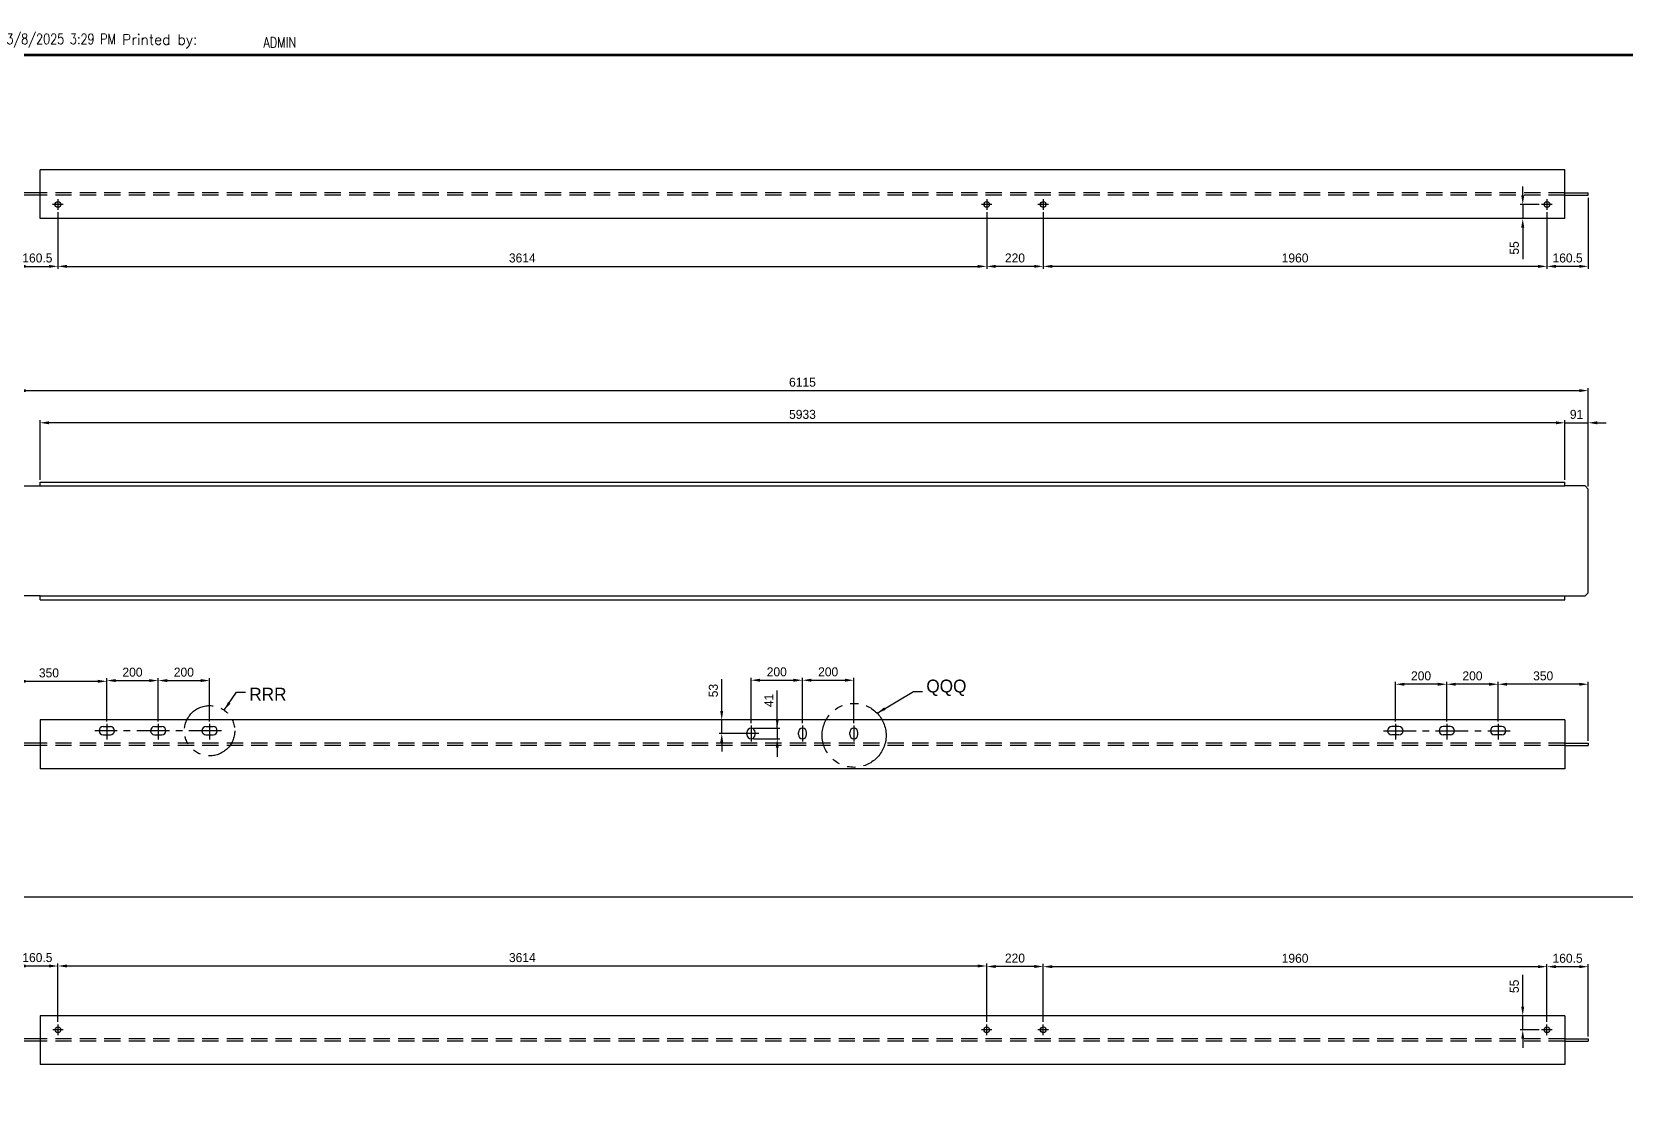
# Model space of a CAD drawing. Header units: millimetres. Extents: x 0 to 16187, y -20471 to 6290.
# Drawn here: x 4325 to 4945, y 1898 to 2312 of the extents above; entities that cross this region are included whole.
import ezdxf
from ezdxf.enums import TextEntityAlignment as Align

# ---------------------------------------------------------------- set-up
doc = ezdxf.new("R2010")
doc.units = ezdxf.units.MM
doc.header["$PDSIZE"] = -1
for name, pattern in [('CENTERX2', [20.32, 12.7, -2.54, 2.54, -2.54]), ('DASHED2', [9.525, 6.35, -3.175]), ('PHANTOM2', [31.75, 15.875, -3.175, 3.175, -3.175, 3.175, -3.175])]:
    doc.linetypes.add(name, pattern=pattern)
doc.layers.add('BORDER1', color=3, linetype='Continuous')
doc.layers.add('BORDER2', color=7, linetype='Continuous')
doc.styles.add('ROMANC', font='ROMANC', dxfattribs={"height": 5})
doc.styles.add('ROMANS', font='ROMANS.shx', dxfattribs={"width": 0.8})
doc.styles.add('ROMANT', font='ROMANT', dxfattribs={"height": 4})
doc.dimstyles.new('AM_ISO', dxfattribs={"dimtxt": 3.5, "dimasz": 3.5, "dimexe": 1, "dimexo": 1, "dimgap": 1.5, "dimtad": 1, "dimdsep": 46, "dimtxsty": 'Standard', "dimcen": 0, "dimclrd": 1, "dimclre": 1, "dimclrt": 1, "dimadec": 0, "dimazin": 2, "dimtp": 0.1, "dimtm": 0.1, "dimtfac": 0.71, "dimtdec": 3, "dimtmove": 0, "dimatfit": 3, "dimfxl": 1, "dimlwd": -1, "dimlwe": -1, "dimarcsym": 1})
doc.dimstyles.new('AM_ISO$7', dxfattribs={"dimtxt": 3.5, "dimasz": 3.5, "dimexe": 1, "dimexo": 1, "dimgap": 1.5, "dimtad": 1, "dimtoh": 1, "dimdsep": 46, "dimtxsty": 'Standard', "dimcen": 0, "dimclrd": 1, "dimclre": 1, "dimclrt": 1, "dimadec": 0, "dimazin": 2, "dimtp": 0.1, "dimtm": 0.1, "dimtfac": 0.71, "dimtdec": 3, "dimtmove": 0, "dimatfit": 3, "dimfxl": 1, "dimlwd": -1, "dimlwe": -1, "dimarcsym": 1})

# ---------------------------------------------------------------- blocks, each defined once
blk = doc.blocks.new('*D1338')
at = {"color": 1, "linetype": 'ByBlock'}
for p, q in [((4328.41, 2137.75), (4328.41, 2160.88)), ((4918.23, 2159.88), (4331.91, 2159.88)), ((4921.73, 2137.75), (4921.73, 2160.88))]:
    blk.add_line(p, q, dxfattribs=at)
at = {"color": 1}
for points in [[(4331.91, 2160.46), (4331.91, 2159.29), (4328.41, 2159.88)], [(4918.23, 2159.29), (4918.23, 2160.46), (4921.73, 2159.88)]]:
    blk.add_solid(points, dxfattribs=at)
at = {"layer": 'Defpoints', "color": 0}
for p in [(4328.41, 2159.88), (4328.41, 2136.75), (4921.73, 2136.75)]:
    blk.add_point(p, dxfattribs=at)
at = {"color": 1, "insert": (4625.07, 2163.13), "char_height": 3.5, "attachment_point": 5}
blk.add_mtext('5933', dxfattribs=at)
blk = doc.blocks.new('*D1344')
at = {"color": 1, "linetype": 'ByBlock'}
for p, q in [((4319.34, 2135.1), (4319.34, 2173.4)), ((4322.84, 2172.4), (4927.3, 2172.4)), ((4930.8, 2135.1), (4930.8, 2173.4))]:
    blk.add_line(p, q, dxfattribs=at)
at = {"color": 1}
for points in [[(4322.84, 2172.98), (4322.84, 2171.82), (4319.34, 2172.4)], [(4927.3, 2171.82), (4927.3, 2172.98), (4930.8, 2172.4)]]:
    blk.add_solid(points, dxfattribs=at)
at = {"layer": 'Defpoints', "color": 0}
for p in [(4930.8, 2172.4), (4319.34, 2134.1), (4930.8, 2134.1)]:
    blk.add_point(p, dxfattribs=at)
at = {"color": 1, "insert": (4625.07, 2175.65), "char_height": 3.5, "attachment_point": 5}
blk.add_mtext('6115', dxfattribs=at)
blk = doc.blocks.new('*D1354')
at = {"color": 1, "linetype": 'ByBlock'}
for p, q in [((4918.23, 2159.88), (4914.73, 2159.88)), ((4921.73, 2137.75), (4921.73, 2160.88)), ((4921.73, 2159.88), (4930.8, 2159.88)), ((4930.8, 2135.1), (4930.8, 2160.88)), ((4934.3, 2159.88), (4937.8, 2159.88))]:
    blk.add_line(p, q, dxfattribs=at)
at = {"color": 1}
for points in [[(4918.23, 2159.29), (4918.23, 2160.46), (4921.73, 2159.88)], [(4934.3, 2160.46), (4934.3, 2159.29), (4930.8, 2159.88)]]:
    blk.add_solid(points, dxfattribs=at)
at = {"layer": 'Defpoints', "color": 0}
for p in [(4930.8, 2159.88), (4921.73, 2136.75), (4930.8, 2134.1)]:
    blk.add_point(p, dxfattribs=at)
at = {"color": 1, "insert": (4926.27, 2163.13), "char_height": 3.5, "attachment_point": 5}
blk.add_mtext('91', dxfattribs=at)
blk = doc.blocks.new('*U609')
at = {"layer": 'BORDER1', "color": 154, "true_color": 0x1859a9, "const_width": 1}
blk.add_lwpolyline([(1.81, 811), (1144, 811), (1144, 0), (0, 0), (0, 811)], close=True, dxfattribs=at)
at = {"layer": 'BORDER2', "style": 'ROMANS'}
blk.add_text('Printed on:                 Printed by:', height=4, dxfattribs=at).set_placement((0, 815))
at = {"layer": 'BORDER2', "char_height": 4, "attachment_point": 7, "style": 'ROMANS'}
for s, insert in [('3/8/2025 3:29 PM', (38.14, 813.89)), ('ADMIN', (138.14, 813.89))]:
    blk.add_mtext(s, dxfattribs=dict(at, insert=insert))
at = {"layer": 'BORDER2', "flags": 8}
for tag, height, style, p in [('REV-A', 3.24, 'ROMANS', (986.93, 140.25)), ('RE-A', 8.06, 'ROMANT', (1084.63, 7.17))]:
    blk.add_attdef(tag, text='', height=height, dxfattribs=dict(at, style=style)).set_placement(p, align=Align.CENTER)
at = {"layer": 'BORDER2', "style": 'ROMANS', "width": 3.830216}
blk.add_attdef('DATE-A', text='', height=3.24, dxfattribs=at).set_placement((995.51, 140.25), (1008.51, 140.25), align=Align.FIT)
at = {"layer": 'BORDER2'}
for tag, height, style, p in [('DRN-A', 3.24, 'ROMANS', (1018.38, 140.25)), ('CHD-A', 3.24, 'ROMANS', (1032.35, 140.25)), ('APD-A', 3.24, 'ROMANS', (1046.64, 140.25)), ('CONS_CONT_VEND', 4.2, 'ROMANC', (1061.39, 72.83))]:
    blk.add_attdef(tag, text='', height=height, dxfattribs=dict(at, style=style)).set_placement(p, align=Align.CENTER)
at = {"layer": 'BORDER2', "style": 'ROMANS', "width": 0.8}
for tag, p, height in [('1:X', (997.23, 122.55), 3.5), ('LOC', (1042.74, 122.55), 3.5), ('PROJ_NO', (1118.64, 122.55), 3.5), ('CONS_DRG_NO', (1011, 63), 3)]:
    blk.add_attdef(tag, p, '', height=height, dxfattribs=at)
at = {"layer": 'BORDER2', "lineweight": 30, "width": 0.8, "flags": 104}
blk.add_attdef('COMMENTS-A', text='', height=2.2, dxfattribs=at).set_placement((1055.21, 142.07), align=Align.MIDDLE_LEFT)
at = {"layer": 'BORDER2', "style": 'ROMANS', "width": 0.8}
for tag, p in [('PROJECT_TITLE_1', (1061.07, 55.35)), ('PROJECT_TITLE_2', (1061.07, 49.3))]:
    blk.add_attdef(tag, text='', height=3.5, dxfattribs=at).set_placement(p, align=Align.MIDDLE)
at = {"layer": 'BORDER2', "style": 'ROMANT', "width": 0.8}
for tag, p in [('DRG_TITLE_1', (1061.07, 36.31)), ('DRG_TITLE_2', (1061.07, 28.31)), ('DRG_TITLE_3', (1061.07, 20.31))]:
    blk.add_attdef(tag, text='', height=5, dxfattribs=at).set_placement(p, align=Align.CENTER)
at = {"layer": 'BORDER2', "style": 'ROMANT'}
for tag, p in [('AR', (995, 7.17)), ('PA', (1011.74, 7.17)), ('DC', (1028.45, 7.17)), ('TS', (1120.84, 7.17))]:
    blk.add_attdef(tag, p, '', height=8.06, dxfattribs=at)
for tag, p in [('SRNO', (1074.7, 7.17)), ('SH', (1115.8, 7.18))]:
    blk.add_attdef(tag, text='', height=8.06, dxfattribs=at).set_placement(p, align=Align.RIGHT)
at = {"layer": 'BORDER2', "style": 'ROMANS', "flags": 2}
blk.add_attdef('TB_VERSION', text='', height=2, dxfattribs=at).set_placement((1, -1), align=Align.TOP_LEFT)
blk = doc.blocks.new('*D4907')
at = {"color": 1, "linetype": 'ByBlock'}
for p, q in [((4930.8, 2247.38), (4930.8, 2219.73)), ((4914.75, 2241.76), (4914.75, 2219.73)), ((4927.3, 2220.73), (4918.25, 2220.73))]:
    blk.add_line(p, q, dxfattribs=at)
at = {"color": 1}
for points in [[(4918.25, 2221.32), (4918.25, 2220.15), (4914.75, 2220.73)], [(4927.3, 2220.15), (4927.3, 2221.32), (4930.8, 2220.73)]]:
    blk.add_solid(points, dxfattribs=at)
at = {"layer": 'Defpoints', "color": 0}
for p in [(4930.8, 2248.38), (4914.75, 2242.76), (4914.75, 2220.73)]:
    blk.add_point(p, dxfattribs=at)
at = {"color": 1, "insert": (4922.78, 2223.98), "char_height": 3.5, "attachment_point": 5}
blk.add_mtext('160.5', dxfattribs=at)
blk = doc.blocks.new('*D4908')
at = {"color": 1, "linetype": 'ByBlock'}
for p, q in [((4905.33, 2248.31), (4905.33, 2251.81)), ((4911.7, 2244.81), (4904.33, 2244.81)), ((4905.33, 2244.81), (4905.33, 2239.31)), ((4906.56, 2239.31), (4904.33, 2239.31)), ((4905.33, 2235.81), (4905.33, 2223.48))]:
    blk.add_line(p, q, dxfattribs=at)
at = {"color": 1}
for points in [[(4904.75, 2248.31), (4905.92, 2248.31), (4905.33, 2244.81)], [(4905.92, 2235.81), (4904.75, 2235.81), (4905.33, 2239.31)]]:
    blk.add_solid(points, dxfattribs=at)
at = {"layer": 'Defpoints', "color": 0}
for p in [(4912.7, 2244.81), (4905.33, 2239.31), (4907.56, 2239.31)]:
    blk.add_point(p, dxfattribs=at)
at = {"color": 1, "insert": (4902.08, 2227.9), "char_height": 3.5, "attachment_point": 5, "rotation": 90}
blk.add_mtext('55', dxfattribs=at)
blk = doc.blocks.new('*D4909')
at = {"color": 1, "linetype": 'ByBlock'}
for p, q in [((4718.75, 2241.76), (4718.75, 2219.73)), ((4914.75, 2241.76), (4914.75, 2219.73)), ((4911.25, 2220.73), (4722.25, 2220.73))]:
    blk.add_line(p, q, dxfattribs=at)
at = {"color": 1}
for points in [[(4722.25, 2221.32), (4722.25, 2220.15), (4718.75, 2220.73)], [(4911.25, 2220.15), (4911.25, 2221.32), (4914.75, 2220.73)]]:
    blk.add_solid(points, dxfattribs=at)
at = {"layer": 'Defpoints', "color": 0}
for p in [(4718.75, 2242.76), (4914.75, 2242.76), (4718.75, 2220.73)]:
    blk.add_point(p, dxfattribs=at)
at = {"color": 1, "insert": (4816.75, 2223.98), "char_height": 3.5, "attachment_point": 5}
blk.add_mtext('1960', dxfattribs=at)
blk = doc.blocks.new('*D4915')
at = {"color": 1, "linetype": 'ByBlock'}
for p, q in [((4319.34, 2247.38), (4319.34, 2219.73)), ((4335.35, 2241.76), (4335.35, 2219.73)), ((4322.84, 2220.73), (4331.85, 2220.73))]:
    blk.add_line(p, q, dxfattribs=at)
at = {"color": 1}
for points in [[(4322.84, 2221.32), (4322.84, 2220.15), (4319.34, 2220.73)], [(4331.85, 2220.15), (4331.85, 2221.32), (4335.35, 2220.73)]]:
    blk.add_solid(points, dxfattribs=at)
at = {"layer": 'Defpoints', "color": 0}
for p in [(4319.34, 2248.38), (4335.35, 2242.76), (4335.35, 2220.73)]:
    blk.add_point(p, dxfattribs=at)
at = {"color": 1, "insert": (4327.37, 2223.98), "char_height": 3.5, "attachment_point": 5}
blk.add_mtext('160.5', dxfattribs=at)
blk = doc.blocks.new('*D4923')
at = {"color": 1, "linetype": 'ByBlock'}
for p, q in [((4593.66, 2047.77), (4593.66, 2060.1)), ((4602.26, 2044.27), (4592.66, 2044.27)), ((4593.66, 2039), (4593.66, 2044.27)), ((4602.47, 2039), (4592.66, 2039)), ((4593.66, 2035.5), (4593.66, 2032))]:
    blk.add_line(p, q, dxfattribs=at)
at = {"color": 1}
for points in [[(4593.07, 2047.77), (4594.24, 2047.77), (4593.66, 2044.27)], [(4594.24, 2035.5), (4593.07, 2035.5), (4593.66, 2039)]]:
    blk.add_solid(points, dxfattribs=at)
at = {"layer": 'Defpoints', "color": 0}
for p in [(4593.66, 2044.27), (4603.26, 2044.27), (4603.47, 2039)]:
    blk.add_point(p, dxfattribs=at)
at = {"color": 1, "insert": (4590.41, 2055.69), "char_height": 3.5, "attachment_point": 5, "rotation": 90}
blk.add_mtext('53', dxfattribs=at)
blk = doc.blocks.new('*D4924')
at = {"color": 1, "linetype": 'ByBlock'}
for p, q in [((4615.26, 2041.03), (4615.26, 2055.7)), ((4615.26, 2044.53), (4615.26, 2048.03)), ((4606.07, 2041.03), (4616.26, 2041.03)), ((4615.26, 2041.03), (4615.26, 2036.98)), ((4606.07, 2036.98), (4616.26, 2036.98)), ((4615.26, 2033.48), (4615.26, 2029.98))]:
    blk.add_line(p, q, dxfattribs=at)
at = {"color": 1}
for points in [[(4614.68, 2044.53), (4615.84, 2044.53), (4615.26, 2041.03)], [(4615.84, 2033.48), (4614.68, 2033.48), (4615.26, 2036.98)]]:
    blk.add_solid(points, dxfattribs=at)
at = {"layer": 'Defpoints', "color": 0}
for p in [(4605.07, 2041.03), (4605.07, 2036.98), (4615.26, 2036.98)]:
    blk.add_point(p, dxfattribs=at)
at = {"color": 1, "insert": (4612.01, 2051.86), "char_height": 3.5, "attachment_point": 5, "rotation": 90}
blk.add_mtext('41', dxfattribs=at)
blk = doc.blocks.new('*D4925')
at = {"color": 1, "linetype": 'ByBlock'}
for p, q in [((4895.77, 2043.73), (4895.77, 2059.16)), ((4930.8, 2036.2), (4930.8, 2059.16)), ((4927.3, 2058.16), (4899.27, 2058.16))]:
    blk.add_line(p, q, dxfattribs=at)
at = {"color": 1}
for points in [[(4899.27, 2058.74), (4899.27, 2057.57), (4895.77, 2058.16)], [(4927.3, 2057.57), (4927.3, 2058.74), (4930.8, 2058.16)]]:
    blk.add_solid(points, dxfattribs=at)
at = {"layer": 'Defpoints', "color": 0}
for p in [(4895.77, 2058.16), (4895.77, 2042.73), (4930.8, 2035.2)]:
    blk.add_point(p, dxfattribs=at)
at = {"color": 1, "insert": (4913.29, 2061.41), "char_height": 3.5, "attachment_point": 5}
blk.add_mtext('350', dxfattribs=at)
blk = doc.blocks.new('*D4926')
at = {"color": 1, "linetype": 'ByBlock'}
for p, q in [((4875.77, 2043.73), (4875.77, 2059.16)), ((4895.77, 2043.73), (4895.77, 2059.16)), ((4892.27, 2058.16), (4879.27, 2058.16))]:
    blk.add_line(p, q, dxfattribs=at)
at = {"color": 1}
for points in [[(4879.27, 2058.74), (4879.27, 2057.57), (4875.77, 2058.16)], [(4892.27, 2057.57), (4892.27, 2058.74), (4895.77, 2058.16)]]:
    blk.add_solid(points, dxfattribs=at)
at = {"layer": 'Defpoints', "color": 0}
for p in [(4875.77, 2058.16), (4875.77, 2042.73), (4895.77, 2042.73)]:
    blk.add_point(p, dxfattribs=at)
at = {"color": 1, "insert": (4885.77, 2061.41), "char_height": 3.5, "attachment_point": 5}
blk.add_mtext('200', dxfattribs=at)
blk = doc.blocks.new('*D4927')
at = {"color": 1, "linetype": 'ByBlock'}
for p, q in [((4855.77, 2043.73), (4855.77, 2059.16)), ((4875.77, 2043.73), (4875.77, 2059.16)), ((4872.27, 2058.16), (4859.27, 2058.16))]:
    blk.add_line(p, q, dxfattribs=at)
at = {"color": 1}
for points in [[(4859.27, 2058.74), (4859.27, 2057.57), (4855.77, 2058.16)], [(4872.27, 2057.57), (4872.27, 2058.74), (4875.77, 2058.16)]]:
    blk.add_solid(points, dxfattribs=at)
at = {"layer": 'Defpoints', "color": 0}
for p in [(4855.77, 2058.16), (4855.77, 2042.73), (4875.77, 2042.73)]:
    blk.add_point(p, dxfattribs=at)
at = {"color": 1, "insert": (4865.77, 2061.41), "char_height": 3.5, "attachment_point": 5}
blk.add_mtext('200', dxfattribs=at)
blk = doc.blocks.new('*D4928')
at = {"color": 1, "linetype": 'ByBlock'}
for p, q in [((4319.34, 2036.2), (4319.34, 2060.3)), ((4322.84, 2059.3), (4350.87, 2059.3)), ((4354.37, 2043.73), (4354.37, 2060.3))]:
    blk.add_line(p, q, dxfattribs=at)
at = {"color": 1}
for points in [[(4322.84, 2059.89), (4322.84, 2058.72), (4319.34, 2059.3)], [(4350.87, 2058.72), (4350.87, 2059.89), (4354.37, 2059.3)]]:
    blk.add_solid(points, dxfattribs=at)
at = {"layer": 'Defpoints', "color": 0}
for p in [(4354.37, 2059.3), (4354.37, 2042.73), (4319.34, 2035.2)]:
    blk.add_point(p, dxfattribs=at)
at = {"color": 1, "insert": (4331.87, 2062.55), "char_height": 3.5, "attachment_point": 5}
blk.add_mtext('350', dxfattribs=at)
blk = doc.blocks.new('*D4929')
at = {"color": 1, "linetype": 'ByBlock'}
for p, q in [((4354.37, 2043.73), (4354.37, 2060.59)), ((4357.87, 2059.59), (4370.87, 2059.59)), ((4374.37, 2043.73), (4374.37, 2060.59))]:
    blk.add_line(p, q, dxfattribs=at)
at = {"color": 1}
for points in [[(4357.87, 2060.18), (4357.87, 2059.01), (4354.37, 2059.59)], [(4370.87, 2059.01), (4370.87, 2060.18), (4374.37, 2059.59)]]:
    blk.add_solid(points, dxfattribs=at)
at = {"layer": 'Defpoints', "color": 0}
for p in [(4374.37, 2059.59), (4354.37, 2042.73), (4374.37, 2042.73)]:
    blk.add_point(p, dxfattribs=at)
at = {"color": 1, "insert": (4364.37, 2062.84), "char_height": 3.5, "attachment_point": 5}
blk.add_mtext('200', dxfattribs=at)
blk = doc.blocks.new('*D4930')
at = {"color": 1, "linetype": 'ByBlock'}
for p, q in [((4374.37, 2043.73), (4374.37, 2060.59)), ((4377.87, 2059.59), (4390.87, 2059.59)), ((4394.37, 2043.73), (4394.37, 2060.59))]:
    blk.add_line(p, q, dxfattribs=at)
at = {"color": 1}
for points in [[(4377.87, 2060.18), (4377.87, 2059.01), (4374.37, 2059.59)], [(4390.87, 2059.01), (4390.87, 2060.18), (4394.37, 2059.59)]]:
    blk.add_solid(points, dxfattribs=at)
at = {"layer": 'Defpoints', "color": 0}
for p in [(4394.37, 2059.59), (4374.37, 2042.73), (4394.37, 2042.73)]:
    blk.add_point(p, dxfattribs=at)
at = {"color": 1, "insert": (4384.37, 2062.84), "char_height": 3.5, "attachment_point": 5}
blk.add_mtext('200', dxfattribs=at)
blk = doc.blocks.new('*D4931')
at = {"color": 1, "linetype": 'ByBlock'}
for p, q in [((4605.07, 2043.06), (4605.07, 2060.72)), ((4608.57, 2059.72), (4621.57, 2059.72)), ((4625.07, 2049.15), (4625.07, 2060.72))]:
    blk.add_line(p, q, dxfattribs=at)
at = {"color": 1}
for points in [[(4608.57, 2060.31), (4608.57, 2059.14), (4605.07, 2059.72)], [(4621.57, 2059.14), (4621.57, 2060.31), (4625.07, 2059.72)]]:
    blk.add_solid(points, dxfattribs=at)
at = {"layer": 'Defpoints', "color": 0}
for p in [(4625.07, 2059.72), (4625.07, 2048.15), (4605.07, 2042.06)]:
    blk.add_point(p, dxfattribs=at)
at = {"color": 1, "insert": (4615.07, 2062.97), "char_height": 3.5, "attachment_point": 5}
blk.add_mtext('200', dxfattribs=at)
blk = doc.blocks.new('*D4932')
at = {"color": 1, "linetype": 'ByBlock'}
for p, q in [((4625.07, 2043.06), (4625.07, 2060.72)), ((4628.57, 2059.72), (4641.57, 2059.72)), ((4645.07, 2043.06), (4645.07, 2060.72))]:
    blk.add_line(p, q, dxfattribs=at)
at = {"color": 1}
for points in [[(4628.57, 2060.31), (4628.57, 2059.14), (4625.07, 2059.72)], [(4641.57, 2059.14), (4641.57, 2060.31), (4645.07, 2059.72)]]:
    blk.add_solid(points, dxfattribs=at)
at = {"layer": 'Defpoints', "color": 0}
for p in [(4645.07, 2059.72), (4625.07, 2042.06), (4645.07, 2042.06)]:
    blk.add_point(p, dxfattribs=at)
at = {"color": 1, "insert": (4635.07, 2062.97), "char_height": 3.5, "attachment_point": 5}
blk.add_mtext('200', dxfattribs=at)
blk = doc.blocks.new('*D4935')
at = {"color": 1, "linetype": 'ByBlock'}
for p, q in [((4696.75, 2241.76), (4696.75, 2219.73)), ((4718.75, 2241.76), (4718.75, 2219.73)), ((4715.25, 2220.73), (4700.25, 2220.73))]:
    blk.add_line(p, q, dxfattribs=at)
at = {"color": 1}
for points in [[(4700.25, 2221.32), (4700.25, 2220.15), (4696.75, 2220.73)], [(4715.25, 2220.15), (4715.25, 2221.32), (4718.75, 2220.73)]]:
    blk.add_solid(points, dxfattribs=at)
at = {"layer": 'Defpoints', "color": 0}
for p in [(4696.75, 2242.76), (4718.75, 2242.76), (4696.75, 2220.73)]:
    blk.add_point(p, dxfattribs=at)
at = {"color": 1, "insert": (4707.75, 2223.98), "char_height": 3.5, "attachment_point": 5}
blk.add_mtext('220', dxfattribs=at)
blk = doc.blocks.new('*D4950')
at = {"color": 1, "linetype": 'ByBlock'}
for p, q in [((4914.75, 1926.78), (4914.75, 1949.28)), ((4927.3, 1948.28), (4918.25, 1948.28)), ((4930.8, 1921.15), (4930.8, 1949.28))]:
    blk.add_line(p, q, dxfattribs=at)
at = {"color": 1}
for points in [[(4918.25, 1948.86), (4918.25, 1947.7), (4914.75, 1948.28)], [(4927.3, 1947.7), (4927.3, 1948.86), (4930.8, 1948.28)]]:
    blk.add_solid(points, dxfattribs=at)
at = {"layer": 'Defpoints', "color": 0}
for p in [(4914.75, 1948.28), (4914.75, 1925.78), (4930.8, 1920.15)]:
    blk.add_point(p, dxfattribs=at)
at = {"color": 1, "insert": (4922.78, 1951.53), "char_height": 3.5, "attachment_point": 5}
blk.add_mtext('160.5', dxfattribs=at)
blk = doc.blocks.new('*D4951')
at = {"color": 1, "linetype": 'ByBlock'}
for p, q in [((4905.33, 1932.72), (4905.33, 1945.05)), ((4920.73, 1929.22), (4904.33, 1929.22)), ((4905.33, 1923.72), (4905.33, 1929.22)), ((4911.7, 1923.72), (4904.33, 1923.72)), ((4905.33, 1920.22), (4905.33, 1916.72))]:
    blk.add_line(p, q, dxfattribs=at)
at = {"color": 1}
for points in [[(4904.75, 1932.72), (4905.92, 1932.72), (4905.33, 1929.22)], [(4905.92, 1920.22), (4904.75, 1920.22), (4905.33, 1923.72)]]:
    blk.add_solid(points, dxfattribs=at)
at = {"layer": 'Defpoints', "color": 0}
for p in [(4905.33, 1929.22), (4921.73, 1929.22), (4912.7, 1923.72)]:
    blk.add_point(p, dxfattribs=at)
at = {"color": 1, "insert": (4902.08, 1940.63), "char_height": 3.5, "attachment_point": 5, "rotation": 90}
blk.add_mtext('55', dxfattribs=at)
blk = doc.blocks.new('*D4952')
at = {"color": 1, "linetype": 'ByBlock'}
for p, q in [((4718.75, 1926.78), (4718.75, 1949.28)), ((4911.25, 1948.28), (4722.25, 1948.28)), ((4914.75, 1926.78), (4914.75, 1949.28))]:
    blk.add_line(p, q, dxfattribs=at)
at = {"color": 1}
for points in [[(4722.25, 1948.86), (4722.25, 1947.7), (4718.75, 1948.28)], [(4911.25, 1947.7), (4911.25, 1948.86), (4914.75, 1948.28)]]:
    blk.add_solid(points, dxfattribs=at)
at = {"layer": 'Defpoints', "color": 0}
for p in [(4718.75, 1948.28), (4718.75, 1925.78), (4914.75, 1925.78)]:
    blk.add_point(p, dxfattribs=at)
at = {"color": 1, "insert": (4816.75, 1951.53), "char_height": 3.5, "attachment_point": 5}
blk.add_mtext('1960', dxfattribs=at)
blk = doc.blocks.new('*D4953')
at = {"color": 1, "linetype": 'ByBlock'}
for p, q in [((4319.34, 1921.15), (4319.34, 1949.55)), ((4322.84, 1948.55), (4331.89, 1948.55)), ((4335.39, 1926.78), (4335.39, 1949.55))]:
    blk.add_line(p, q, dxfattribs=at)
at = {"color": 1}
for points in [[(4322.84, 1949.13), (4322.84, 1947.96), (4319.34, 1948.55)], [(4331.89, 1947.96), (4331.89, 1949.13), (4335.39, 1948.55)]]:
    blk.add_solid(points, dxfattribs=at)
at = {"layer": 'Defpoints', "color": 0}
for p in [(4335.39, 1948.55), (4335.39, 1925.78), (4319.34, 1920.15)]:
    blk.add_point(p, dxfattribs=at)
at = {"color": 1, "insert": (4327.37, 1951.8), "char_height": 3.5, "attachment_point": 5}
blk.add_mtext('160.5', dxfattribs=at)
blk = doc.blocks.new('*D4965')
at = {"color": 1, "linetype": 'ByBlock'}
for p, q in [((4696.75, 1926.78), (4696.75, 1949.35)), ((4715.25, 1948.35), (4700.25, 1948.35)), ((4718.75, 1926.78), (4718.75, 1949.35))]:
    blk.add_line(p, q, dxfattribs=at)
at = {"color": 1}
for points in [[(4700.25, 1948.93), (4700.25, 1947.77), (4696.75, 1948.35)], [(4715.25, 1947.77), (4715.25, 1948.93), (4718.75, 1948.35)]]:
    blk.add_solid(points, dxfattribs=at)
at = {"layer": 'Defpoints', "color": 0}
for p in [(4696.75, 1948.35), (4696.75, 1925.78), (4718.75, 1925.78)]:
    blk.add_point(p, dxfattribs=at)
at = {"color": 1, "insert": (4707.75, 1951.6), "char_height": 3.5, "attachment_point": 5}
blk.add_mtext('220', dxfattribs=at)
blk = doc.blocks.new('*D4966')
at = {"color": 1, "linetype": 'ByBlock'}
for p, q in [((4335.39, 1926.78), (4335.39, 1949.55)), ((4338.89, 1948.55), (4693.25, 1948.55)), ((4696.75, 1926.78), (4696.75, 1949.55))]:
    blk.add_line(p, q, dxfattribs=at)
at = {"color": 1}
for points in [[(4338.89, 1949.13), (4338.89, 1947.96), (4335.39, 1948.55)], [(4693.25, 1947.96), (4693.25, 1949.13), (4696.75, 1948.55)]]:
    blk.add_solid(points, dxfattribs=at)
at = {"layer": 'Defpoints', "color": 0}
for p in [(4696.75, 1948.55), (4335.39, 1925.78), (4696.75, 1925.78)]:
    blk.add_point(p, dxfattribs=at)
at = {"color": 1, "insert": (4516.07, 1951.8), "char_height": 3.5, "attachment_point": 5}
blk.add_mtext('3614', dxfattribs=at)
blk = doc.blocks.new('*D4967')
at = {"color": 1, "linetype": 'ByBlock'}
for p, q in [((4335.35, 2241.76), (4335.35, 2219.73)), ((4696.75, 2241.76), (4696.75, 2219.73)), ((4338.85, 2220.73), (4693.25, 2220.73))]:
    blk.add_line(p, q, dxfattribs=at)
at = {"color": 1}
for points in [[(4338.85, 2221.32), (4338.85, 2220.15), (4335.35, 2220.73)], [(4693.25, 2220.15), (4693.25, 2221.32), (4696.75, 2220.73)]]:
    blk.add_solid(points, dxfattribs=at)
at = {"layer": 'Defpoints', "color": 0}
for p in [(4335.35, 2242.76), (4696.75, 2242.76), (4696.75, 2220.73)]:
    blk.add_point(p, dxfattribs=at)
at = {"color": 1, "insert": (4516.05, 2223.98), "char_height": 3.5, "attachment_point": 5}
blk.add_mtext('3614', dxfattribs=at)

msp = doc.modelspace()

# ---------------------------------------------------------------- linework, layer by layer
for p, q in [((4921.73416, 2258.35333), (4328.41416, 2258.35333)), ((4328.41416, 2239.31333), (4328.41416, 2258.35333)), ((4921.73416, 2239.31333), (4921.73416, 2258.35333)), ((4328.41416, 2249.28333), (4319.34416, 2249.28333)), ((4328.41416, 2249.28333), (4319.34416, 2249.28333)), ((4328.41416, 2248.38333), (4319.34416, 2248.38333)), ((4328.41416, 2248.38333), (4319.34416, 2248.38333)), ((4921.73416, 2249.28333), (4930.80416, 2249.28333)), ((4921.73416, 2248.38333), (4930.80416, 2248.38333)), ((4930.80416, 2248.38333), (4930.80416, 2249.28333)), ((4921.73416, 2239.31333), (4328.41416, 2239.31333)), ((4328.41416, 2136.74924), (4921.73416, 2136.74924)), ((4328.41416, 2135.29924), (4921.73416, 2135.29924)), ((4930.80416, 2134.09924), (4929.60416, 2135.29924)), ((4328.41416, 2092.49924), (4921.73416, 2092.49924)), ((4328.41416, 2091.04924), (4921.73416, 2091.04924)), ((4929.60416, 2092.49924), (4930.80416, 2093.69924)), ((4921.73416, 2044.26994), (4328.41416, 2044.26994)), ((4328.41416, 2044.26994), (4328.41416, 2025.22994)), ((4921.73416, 2044.26994), (4921.73416, 2025.22994)), ((4328.41416, 2035.19994), (4319.34416, 2035.19994)), ((4328.41416, 2035.19994), (4319.34416, 2035.19994)), ((4328.41416, 2034.29994), (4319.34416, 2034.29994)), ((4328.41416, 2034.29994), (4319.34416, 2034.29994)), ((4608.13251, 2039.00494), (4602.01581, 2039.00494)), ((4921.73416, 2035.19994), (4930.80416, 2035.19994)), ((4921.73416, 2034.29994), (4930.80416, 2034.29994)), ((4930.80416, 2035.19994), (4930.80416, 2034.29994)), ((4921.73416, 2025.22994), (4328.41416, 2025.22994)), ((4277.18689, 1975.5184), (5256.18689, 1975.5184)), ((4921.73416, 1929.21769), (4328.41416, 1929.21769)), ((4328.41416, 1929.21769), (4328.41416, 1910.17769)), ((4921.73416, 1929.21769), (4921.73416, 1910.17769)), ((4328.41416, 1920.14769), (4319.34416, 1920.14769)), ((4328.41416, 1920.14769), (4319.34416, 1920.14769)), ((4328.41416, 1919.24769), (4319.34416, 1919.24769)), ((4328.41416, 1919.24769), (4319.34416, 1919.24769)), ((4921.73416, 1920.14769), (4930.80416, 1920.14769)), ((4921.73416, 1919.24769), (4930.80416, 1919.24769)), ((4930.80416, 1920.14769), (4930.80416, 1919.24769)), ((4921.73416, 1910.17769), (4328.41416, 1910.17769))]:
    msp.add_line(p, q)
at = {"color": 2, "linetype": 'DASHED2', "lineweight": 25}
for p, q in [((4921.73416, 2249.28333), (4328.41416, 2249.28333)), ((4921.73416, 2248.38333), (4328.41416, 2248.38333)), ((4921.73416, 2035.19994), (4328.41416, 2035.19994)), ((4921.73416, 2034.29994), (4328.41416, 2034.29994)), ((4921.73416, 1920.14769), (4328.41416, 1920.14769)), ((4921.73416, 1919.24769), (4328.41416, 1919.24769))]:
    msp.add_line(p, q, dxfattribs=at)
at = {"color": 3, "linetype": 'CENTERX2', "lineweight": 25}
for p, q in [((4337.41149, 2244.81333), (4333.29683, 2244.81333)), ((4335.35416, 2246.87066), (4335.35416, 2242.75599)), ((4698.81149, 2244.81333), (4694.69683, 2244.81333)), ((4696.75416, 2246.87066), (4696.75416, 2242.75599)), ((4720.81149, 2244.81333), (4716.69683, 2244.81333)), ((4718.75416, 2246.87066), (4718.75416, 2242.75599)), ((4916.81149, 2244.81333), (4912.69683, 2244.81333)), ((4914.75416, 2246.87066), (4914.75416, 2242.75599)), ((4399.03335, 2040.06994), (4349.71497, 2040.06994)), ((4354.37416, 2042.72689), (4354.37416, 2036.6246)), ((4374.37416, 2042.72689), (4374.37416, 2036.6246)), ((4394.37416, 2042.72689), (4394.37416, 2036.6246)), ((4605.07416, 2042.06329), (4605.07416, 2035.94659)), ((4625.07416, 2042.06329), (4625.07416, 2035.94659)), ((4645.07416, 2042.06329), (4645.07416, 2035.94659)), ((4851.11497, 2040.06994), (4900.43335, 2040.06994)), ((4855.77416, 2042.72689), (4855.77416, 2036.6246)), ((4875.77416, 2042.72689), (4875.77416, 2036.6246)), ((4895.77416, 2042.72689), (4895.77416, 2036.6246)), ((4337.45149, 1923.71769), (4333.33683, 1923.71769)), ((4335.39416, 1921.66035), (4335.39416, 1925.77502)), ((4698.81149, 1923.71769), (4694.69683, 1923.71769)), ((4696.75416, 1921.66035), (4696.75416, 1925.77502)), ((4720.81149, 1923.71769), (4716.69683, 1923.71769)), ((4718.75416, 1921.66035), (4718.75416, 1925.77502)), ((4916.81149, 1923.71769), (4912.69683, 1923.71769)), ((4914.75416, 1921.66035), (4914.75416, 1925.77502))]:
    msp.add_line(p, q, dxfattribs=at)
at = {"color": 7, "linetype": 'Continuous', "lineweight": 25}
for p, q in [((4320.54416, 2135.29924), (4328.41416, 2135.29924)), ((4328.41416, 2135.29924), (4328.41416, 2136.74924)), ((4921.73416, 2135.29924), (4921.73416, 2136.74924)), ((4929.60416, 2135.29924), (4921.73416, 2135.29924)), ((4930.80416, 2093.69924), (4930.80416, 2134.09924)), ((4328.41416, 2092.49924), (4320.54416, 2092.49924)), ((4328.41416, 2091.04924), (4328.41416, 2092.49924)), ((4921.73416, 2091.04924), (4921.73416, 2092.49924)), ((4921.73416, 2092.49924), (4929.60416, 2092.49924))]:
    msp.add_line(p, q, dxfattribs=at)
at = {"ltscale": 0.2}
for p, q in [((4352.97416, 2041.66994), (4355.77416, 2041.66994)), ((4372.97416, 2041.66994), (4375.77416, 2041.66994)), ((4392.97416, 2041.66994), (4395.77416, 2041.66994)), ((4857.17416, 2041.66994), (4854.37416, 2041.66994)), ((4877.17416, 2041.66994), (4874.37416, 2041.66994)), ((4897.17416, 2041.66994), (4894.37416, 2041.66994)), ((4352.97416, 2038.46994), (4355.77416, 2038.46994)), ((4372.97416, 2038.46994), (4375.77416, 2038.46994)), ((4392.97416, 2038.46994), (4395.77416, 2038.46994)), ((4603.47416, 2038.57994), (4603.47416, 2039.42994)), ((4606.67416, 2038.57994), (4606.67416, 2039.42994)), ((4623.47416, 2038.57994), (4623.47416, 2039.42994)), ((4626.67416, 2038.57994), (4626.67416, 2039.42994)), ((4643.47416, 2038.57994), (4643.47416, 2039.42994)), ((4646.67416, 2038.57994), (4646.67416, 2039.42994)), ((4857.17416, 2038.46994), (4854.37416, 2038.46994)), ((4877.17416, 2038.46994), (4874.37416, 2038.46994)), ((4897.17416, 2038.46994), (4894.37416, 2038.46994))]:
    msp.add_line(p, q, dxfattribs=at)
for centre in [(4335.35416, 2244.81333), (4696.75416, 2244.81333), (4718.75416, 2244.81333), (4914.75416, 2244.81333), (4335.39416, 1923.71769), (4696.75416, 1923.71769), (4718.75416, 1923.71769), (4914.75416, 1923.71769)]:
    msp.add_circle(centre, 1.1)
at = {"color": 5, "linetype": 'PHANTOM2'}
for centre, radius in [((4394.37416, 2040.06994), 9.80285), ((4645.15432, 2038.27646), 12.44547)]:
    msp.add_circle(centre, radius, dxfattribs=at)
at = {"ltscale": 0.2}
for centre, start, end in [((4352.97416, 2040.06994), 90, 270), ((4355.77416, 2040.06994), 270, 90), ((4372.97416, 2040.06994), 90, 270), ((4375.77416, 2040.06994), 270, 90), ((4392.97416, 2040.06994), 90, 270), ((4395.77416, 2040.06994), 270, 90), ((4605.07416, 2039.42994), 0, 180), ((4625.07416, 2039.42994), 0, 180), ((4645.07416, 2039.42994), 0, 180), ((4854.37416, 2040.06994), 90, 270), ((4857.17416, 2040.06994), 270, 90), ((4874.37416, 2040.06994), 90, 270), ((4877.17416, 2040.06994), 270, 90), ((4894.37416, 2040.06994), 90, 270), ((4897.17416, 2040.06994), 270, 90), ((4605.07416, 2038.57994), 180, 0), ((4625.07416, 2038.57994), 180, 0), ((4645.07416, 2038.57994), 180, 0)]:
    msp.add_arc(centre, 1.6, start, end, dxfattribs=at)

# ---------------------------------------------------------------- block references
at = {"layer": 'BORDER1'}
msp.add_blockref('*U609', (4277.18689, 1491.98256), dxfattribs=at)

# ---------------------------------------------------------------- texts
at = {"color": 1, "char_height": 5, "width": 5}
for s, insert, attachment_point in [('QQQ', (4673.26484, 2053.58819), 7), ('RRR', (4409.82619, 2056.79886), 1)]:
    msp.add_mtext(s, dxfattribs=dict(at, insert=insert, attachment_point=attachment_point))

# ---------------------------------------------------------------- dimensions: what is measured, and where the dimension line sits
for base, p1, p2, angle, picture, middle in [((4905.33241, 2239.31333), (4912.69683, 2244.81333), (4907.56037, 2239.31333), 90, '*D4908', (4902.08241, 2227.89666)), ((4593.65682, 2044.26994), (4603.47416, 2039.00494), (4603.25869, 2044.26994), 270, '*D4923', (4590.40682, 2055.68661)), ((4855.77416, 2058.15512), (4875.77416, 2042.72689), (4855.77416, 2042.72689), 180, '*D4927', (4865.77416, 2061.40512)), ((4905.33241, 1929.21769), (4912.69683, 1923.71769), (4921.73416, 1929.21769), 270, '*D4951', (4902.08241, 1940.63436))]:
    dim = msp.add_linear_dim(base=base, p1=p1, p2=p2, angle=angle, dimstyle='AM_ISO', override={"dimtxt": 3.5, "dimdec": 0, "dimlfac": 10})
    dim.commit()
    dim.dimension.update_dxf_attribs({"geometry": picture, "text_midpoint": middle})
dim = msp.add_linear_dim(base=(4335.35416, 2220.734), p1=(4319.34416, 2248.38333), p2=(4335.35416, 2242.75599), angle=0, text='160.5', dimstyle='AM_ISO', override={"dimtxt": 3.5, "dimdec": 0, "dimlfac": 10, "dimtxsty": 'Standard'})
dim.commit()
dim.dimension.update_dxf_attribs({"geometry": '*D4915', "text_midpoint": (4327.37416, 2220.734), "dimtype": 160})
for base, p1, p2, override, picture, middle in [((4914.75416, 2220.734), (4930.80416, 2248.38333), (4914.75416, 2242.75599), {"dimtxt": 3.5, "dimdec": 1, "dimlfac": 10}, '*D4907', (4922.77916, 2223.984)), ((4696.75416, 2220.734), (4335.35416, 2242.75599), (4696.75416, 2242.75599), {"dimtxt": 3.5, "dimdec": 1, "dimlfac": 10}, '*D4967', (4516.05416, 2223.984)), ((4696.75416, 2220.734), (4718.75416, 2242.75599), (4696.75416, 2242.75599), {"dimtxt": 3.5, "dimdec": 0, "dimlfac": 10}, '*D4935', (4707.75416, 2223.984)), ((4718.75416, 2220.734), (4914.75416, 2242.75599), (4718.75416, 2242.75599), {"dimtxt": 3.5, "dimdec": 1, "dimlfac": 10}, '*D4909', (4816.75416, 2223.984)), ((4930.80416, 2172.39945), (4319.34416, 2134.09924), (4930.80416, 2134.09924), {"dimtxt": 3.5, "dimdec": 0, "dimlfac": 10}, '*D1344', (4625.07416, 2175.64945)), ((4930.80416, 2159.87698), (4921.73416, 2136.74924), (4930.80416, 2134.09924), {"dimtxt": 3.5, "dimdec": 0, "dimlfac": 10}, '*D1354', (4926.26916, 2163.12698)), ((4374.37416, 2059.59341), (4354.37416, 2042.72689), (4374.37416, 2042.72689), {"dimtxt": 3.5, "dimdec": 0, "dimlfac": 10}, '*D4929', (4364.37416, 2062.84341)), ((4394.37416, 2059.59341), (4374.37416, 2042.72689), (4394.37416, 2042.72689), {"dimtxt": 3.5, "dimdec": 0, "dimlfac": 10}, '*D4930', (4384.37416, 2062.84341)), ((4696.75416, 1948.54802), (4335.39416, 1925.77502), (4696.75416, 1925.77502), {"dimtxt": 3.5, "dimdec": 0, "dimlfac": 10}, '*D4966', (4516.07416, 1951.79802)), ((4696.75416, 1948.34891), (4718.75416, 1925.77502), (4696.75416, 1925.77502), {"dimtxt": 3.5, "dimdec": 0, "dimlfac": 10}, '*D4965', (4707.75416, 1951.59891)), ((4718.75416, 1948.27982), (4914.75416, 1925.77502), (4718.75416, 1925.77502), {"dimtxt": 3.5, "dimdec": 0, "dimlfac": 10}, '*D4952', (4816.75416, 1951.52982)), ((4914.75416, 1948.27982), (4930.80416, 1920.14769), (4914.75416, 1925.77502), {"dimtxt": 3.5, "dimdec": 1, "dimlfac": 10}, '*D4950', (4922.77916, 1951.52982))]:
    dim = msp.add_linear_dim(base=base, p1=p1, p2=p2, dimstyle='AM_ISO', override=override)
    dim.commit()
    dim.dimension.update_dxf_attribs({"geometry": picture, "text_midpoint": middle})
for base, p1, p2, override, picture, middle in [((4328.41416, 2159.87698), (4921.73416, 2136.74924), (4328.41416, 2136.74924), {"dimtxt": 3.5, "dimdec": 0, "dimlfac": 10}, '*D1338', (4625.07416, 2159.87698)), ((4354.37416, 2059.30175), (4319.34416, 2035.19994), (4354.37416, 2042.72689), {"dimtxt": 3.5, "dimdec": 0, "dimlfac": 10}, '*D4928', (4331.87416, 2059.30175)), ((4625.07416, 2059.72451), (4605.07416, 2042.06329), (4625.07416, 2048.14957), {"dimtxt": 3.5, "dimdec": 0, "dimlfac": 10}, '*D4931', (4615.07416, 2059.72451)), ((4645.07416, 2059.72451), (4625.07416, 2042.06329), (4645.07416, 2042.06329), {"dimtxt": 3.5, "dimdec": 0, "dimlfac": 10}, '*D4932', (4635.07416, 2059.72451)), ((4335.39416, 1948.54802), (4319.34416, 1920.14769), (4335.39416, 1925.77502), {"dimtxt": 3.5, "dimdec": 1, "dimlfac": 10}, '*D4953', (4327.37416, 1948.54802))]:
    dim = msp.add_linear_dim(base=base, p1=p1, p2=p2, dimstyle='AM_ISO', override=override)
    dim.commit()
    dim.dimension.update_dxf_attribs({"geometry": picture, "text_midpoint": middle, "dimtype": 160})
for base, p1, p2, angle, picture, middle in [((4875.77416, 2058.15512), (4895.77416, 2042.72689), (4875.77416, 2042.72689), 180, '*D4926', (4885.77416, 2058.15512)), ((4895.77416, 2058.15512), (4930.80416, 2035.19994), (4895.77416, 2042.72689), 180, '*D4925', (4913.28916, 2058.15512)), ((4615.2603308257, 2036.979943595), (4605.0741595341, 2041.029943595), (4605.0741595341, 2036.979943595), 270, '*D4924', (4615.2603308257, 2051.8632769283))]:
    dim = msp.add_linear_dim(base=base, p1=p1, p2=p2, angle=angle, dimstyle='AM_ISO', override={"dimtxt": 3.5, "dimdec": 0, "dimlfac": 10})
    dim.commit()
    dim.dimension.update_dxf_attribs({"geometry": picture, "text_midpoint": middle, "dimtype": 160})

# ---------------------------------------------------------------- leaders
at = {"annotation_type": 0, "has_hookline": 1, "hookline_direction": 0, "text_width": 13.33333}
for points in [[(4400.06553, 2048.05143), (4404.82619, 2055.04886), (4408.32619, 2055.04886)], [(4654.1321, 2046.89558), (4668.26484, 2055.33819), (4671.76484, 2055.33819)]]:
    msp.add_leader(points, dimstyle='AM_ISO$7', override={"dimgap": 1.5, "dimtad": 0}, dxfattribs=at)

doc.saveas('drawing.dxf')
